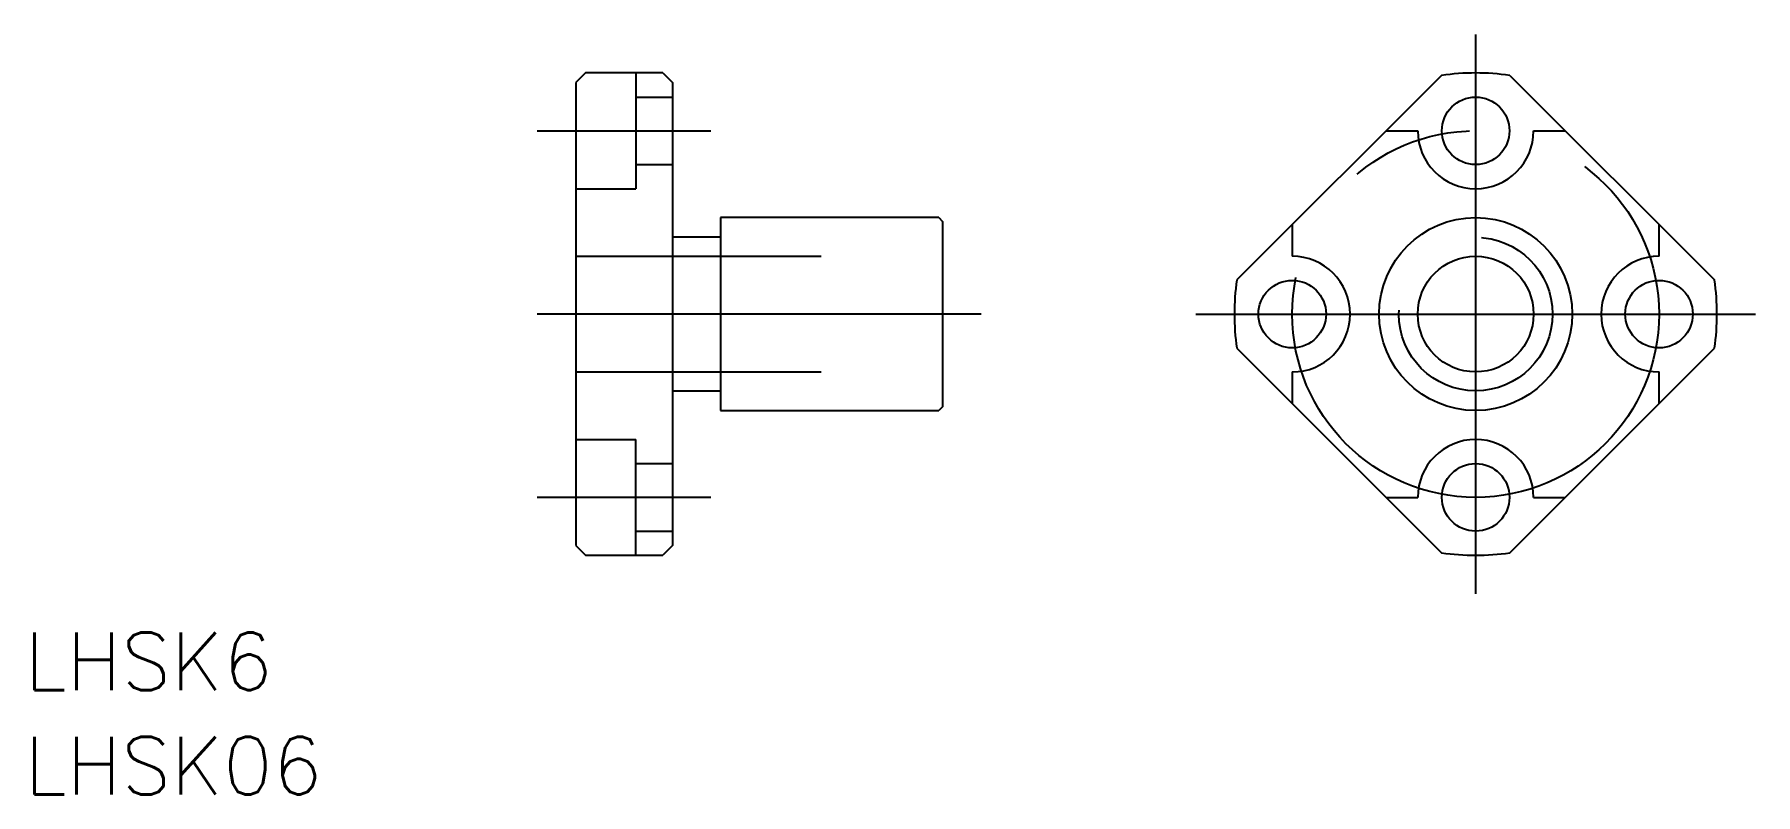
# Model space of a CAD drawing. Extents: x -28 to 61.1, y -24.9 to 14.5.
import ezdxf

# ---------------------------------------------------------------- set-up
doc = ezdxf.new("R2010")
doc.units = 0
doc.linetypes.add('CENTER', pattern=[50.8, 31.75, -6.35, 6.35, -6.35])
doc.linetypes.add('DASHED', pattern=[19.05, 12.7, -6.35])
doc.layers.get('0').update_dxf_attribs({"linetype": 'CONTINUOUS'})
doc.layers.add('CENTER', color=1, linetype='CENTER')
doc.styles.get("Standard").update_dxf_attribs({"font": 'txt.shx', "height": 3, "bigfont": 'bigfont.shx'})

msp = doc.modelspace()

# ---------------------------------------------------------------- linework, layer by layer
at = {"color": 7, "linetype": 'CONTINUOUS'}
for p, q in [((0.5, 12.5), (0, 12)), ((4.5, 12.5), (0.5, 12.5)), ((4.5, 12.5), (5, 12)), ((0, 12), (0, -12)), ((5, 12), (5, -12)), ((44.842, 12.374), (34.236, 1.768)), ((48.378, 12.374), (58.985, 1.768)), ((18.8, 5), (7.5, 5)), ((7.5, 5), (7.5, -5)), ((18.8, 5), (19, 4.8)), ((19, 4.8), (19, -4.8)), ((7.5, 3.98), (5, 3.98)), ((34.236, -1.768), (44.842, -12.374)), ((48.378, -12.374), (58.985, -1.768)), ((5, -3.98), (7.5, -3.98)), ((7.5, -5), (18.8, -5)), ((19, -4.8), (18.8, -5)), ((0, -12), (0.5, -12.5)), ((5, -12), (4.5, -12.5)), ((0.5, -12.5), (4.5, -12.5))]:
    msp.add_line(p, q, dxfattribs=at)
at = {"color": 3, "linetype": 'DASHED'}
for p, q in [((3.1, 12.5), (3.1, 6.5)), ((3.1, 11.25), (5, 11.25)), ((41.968, 9.5), (43.61, 9.5)), ((49.61, 9.5), (51.252, 9.5)), ((3.1, 7.75), (5, 7.75)), ((0, 6.5), (3.1, 6.5)), ((37.11, 4.642), (37.11, 3)), ((56.11, 3), (56.11, 4.642)), ((0, 3), (19, 3)), ((0, -3), (19, -3)), ((37.11, -3), (37.11, -4.642)), ((56.11, -4.642), (56.11, -3)), ((0, -6.5), (3.1, -6.5)), ((3.1, -12.5), (3.1, -6.5)), ((3.1, -7.75), (5, -7.75)), ((41.968, -9.5), (43.61, -9.5)), ((49.61, -9.5), (51.252, -9.5)), ((3.1, -11.25), (5, -11.25))]:
    msp.add_line(p, q, dxfattribs=at)
at = {"color": 7, "linetype": 'CONTINUOUS'}
for centre, radius in [((46.61, 9.5), 1.75), ((46.61, 0), 5), ((46.61, 0), 3), ((37.11, 0), 1.75), ((56.11, 0), 1.75), ((46.61, -9.5), 1.75)]:
    msp.add_circle(centre, radius, dxfattribs=at)
at = {"color": 3, "linetype": 'DASHED'}
msp.add_circle((46.61, 0), 3.98, dxfattribs=at)
at = {"color": 7, "linetype": 'CONTINUOUS'}
for start, end in [(81.8699, 98.1301), (171.8699, 188.1301), (351.8699, 8.1301), (261.8699, 278.1301)]:
    msp.add_arc((46.61, 0), 12.5, start, end, dxfattribs=at)
at = {"color": 3, "linetype": 'DASHED'}
for centre, start, end in [((46.61, 9.5), 180, 0), ((37.11, 0), 270, 90), ((56.11, 0), 90, 270), ((46.61, -9.5), 0, 180)]:
    msp.add_arc(centre, 3, start, end, dxfattribs=at)
at = {"layer": 'CENTER', "color": 1, "linetype": 'CENTER'}
for p, q in [((46.61, 14.5), (46.61, -14.5)), ((-2, 9.5), (7, 9.5)), ((21, 0), (-2, 0)), ((32.11, 0), (61.11, 0)), ((7, -9.5), (-2, -9.5))]:
    msp.add_line(p, q, dxfattribs=at)
msp.add_circle((46.61, 0), 9.5, dxfattribs=at)

# ---------------------------------------------------------------- texts
at = {"color": 7, "linetype": 'CONTINUOUS'}
for s, p in [('LHSK6', (-28.559, -19.503)), ('LHSK06', (-28.559, -24.91))]:
    msp.add_text(s, height=3, dxfattribs=at).set_placement(p)

doc.saveas('drawing.dxf')
